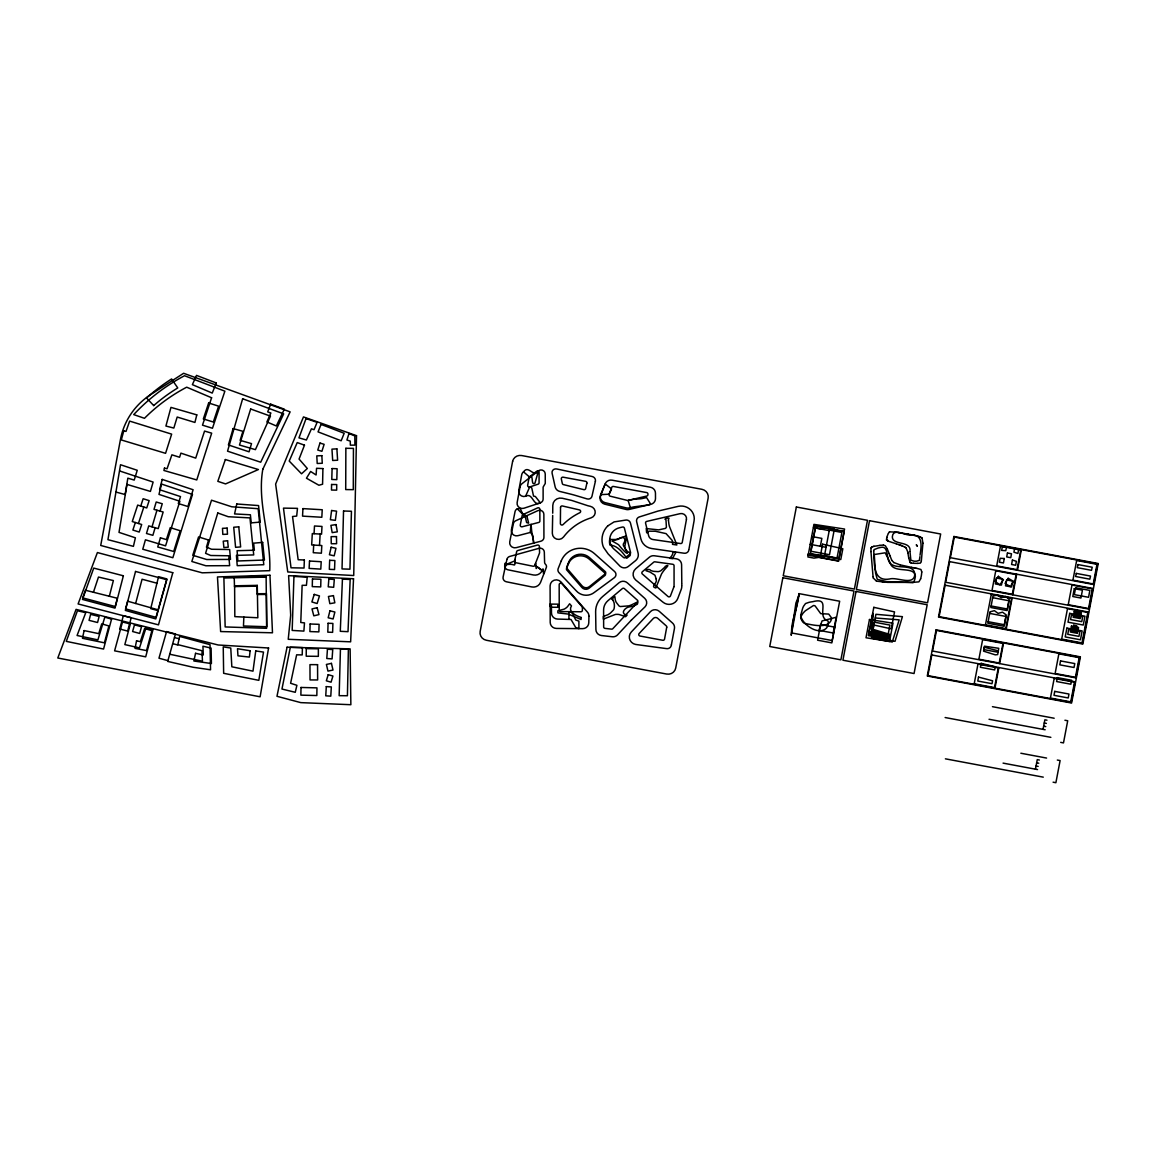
<?xml version="1.0" encoding="UTF-8"?>
<svg xmlns="http://www.w3.org/2000/svg" width="1156" height="1156" viewBox="0 0 1156 1156"><rect width="100%" height="100%" fill="white"/><g stroke="black" fill="none" stroke-linecap="round" stroke-linejoin="round"><path stroke-width="1.5" d="M568.925 619.168L568.925 611.668L570.327 611.77L572.466 613.258L575.76 620.05L578.896 621.119L578.896 628.633L575.76 627.564L571.006 619.471L557.683 619.081A6.199 5.997 7.8 0 1 551.484 613.027L551.398 604.877L550.386 606.712L550.155 604.357M921.78 571.96L920.956 569.503L916.737 568.319M552.712 513.192L552.799 505.403A7.76 7.5 7.8 0 1 562.278 498.25L570.789 500.216A6.922 1.748 13.3 0 1 571.96 500.519L587.739 505.692A8.872 2.24 13.3 0 0 589.242 506.068L590.413 506.342A6.199 5.997 7.8 0 1 590.962 517.902A55.416 53.595 7.8 0 0 563.521 537.005A6.199 5.997 7.8 0 1 552.322 533.306L552.684 515.446M530.286 532.454C531.572 514.015 530.705 532.425 532.8 535.531C534.722 554.721 533.754 533.176 530.286 532.454L517.845 535.705A5.173 5 7.8 0 1 511.385 529.881L515.041 511.66A4.133 4.003 7.8 0 1 517.31 508.828L520.171 508.524L523.552 515.648L526.804 515.706L528.668 523.177L526.616 522.584L524.838 514.723L523.003 514.55A1.546 1.503 7.8 0 0 522.151 515.619L520.258 525.026A1.546 1.503 7.8 0 0 522.194 526.775L538.739 522.44A1.546 1.503 7.8 0 0 539.866 521.009L539.838 509.247A1.546 1.503 7.8 0 0 537.612 507.889L523.003 514.55L517.31 508.828M921.78 571.945L921.505 574.691A39.073 37.787 7.8 0 1 920.783 578.26L920.638 578.824M243.858 617.073L243.468 625.974L266.819 626.74L266.444 593.664L257.412 593.736M314.056 533.696L314.49 525.98L321.989 526.442L321.556 534.159L312.308 533.595L311.672 544.938L321.816 545.56L321.382 553.204L313.276 552.698L313.695 545.068M319.504 545.415L320.14 534.072M920.017 555.198C921.39 546.672 923.485 533.913 910.552 534.968C905.423 535.734 896.073 528.827 892.894 534.39A19.753 19.103 7.8 0 0 892.331 536.976C892.533 545.704 911.448 540.401 909.989 551.325M919.93 556.628L919.352 560.385L916.578 561.18A37.729 36.501 7.8 0 1 914.107 561.195L910.87 560.183L910.018 551.874M922.936 543.233L922.055 537.974M922.936 543.204L921.332 560.949M514.882 561.556L515.012 559.461L514.666 560.747M514.854 561.917C514.911 568.116 514.969 562.654 505.75 564.851M921.332 560.92L920.927 562.567M688.933 549.331L694.077 520.807A12.933 12.499 7.8 0 0 678.24 506.357L658.01 511.068L639.658 516.833A4.133 4.003 7.8 0 0 636.638 521.616L640.901 538.942A12.933 12.499 7.8 0 0 651.666 548.522L684.164 553.233A4.133 4.003 7.8 0 0 688.803 550.01M798.998 593.62C798.059 607.088 791.325 619.443 791.513 632.924L832.161 640.54L839.661 601.236L798.998 593.62L791.195 635.265L795.906 603.042L798.68 595.961M809.142 555.342L808.304 554.172M820.341 546.253L821.844 538.393L811.685 536.485M824.011 558.131L829.329 530.098L841.9 532.454L837.031 558.001L824.459 555.646M994.955 688.167L998.885 667.532M999.637 663.602L1003.567 642.967M1006.197 629.211L1012.194 597.782M1012.757 594.834L1016.688 574.2M1017.439 570.269L1021.369 549.635M1035.444 769.188L1037.264 759.622L1039.374 760.027M1043.03 729.364L1044.865 719.812L1046.975 720.202M983.814 649.34L984.059 648.082M984.19 647.49L984.45 646.175L998.741 648.314L997.671 654.585L995.316 654.86L983.554 651.146L984.305 647.216L996.761 650.467A2.514 2.428 7.8 0 1 997.426 650.915L998.177 651.97M544.36 572.567C542.467 577.523 544.173 564.836 542.222 570.327A7.76 7.5 7.8 0 1 533.436 574.98L507.975 569.821A4.133 4.003 7.8 0 1 504.753 565.038C505.967 558.594 504.536 570.963 505.692 565.096M514.637 560.949L516.645 551.672A1.546 1.503 7.8 0 1 517.715 550.545L537.424 545.083A1.546 1.503 7.8 0 1 539.404 546.499L539.563 552.308A3.107 3.006 7.8 0 1 539.375 553.435L534.766 565.284A1.546 1.503 7.8 0 1 533.017 566.223L515.836 562.726A1.546 1.503 7.8 0 1 514.637 560.949L504.753 565.038M109.343 596.265L113.375 580.558L98.477 577.061L93.434 592.262M871.017 547.915L870.945 551.557M135.628 603.49L142.072 579.243L156.869 583.188M886.797 537.439L886.435 539.953L888.242 541.239M920.638 578.795L918.919 581.858L912.185 582.436M152.028 526.833L156.956 510.23M155.135 527.714L152.867 535.329L146.48 533.494L148.748 525.893L158.228 528.61L163.155 512.007L154.008 509.391L156.204 502.007L162.259 503.741L160.063 511.125M886.797 537.468L886.927 537.02A29.016 28.062 7.8 0 1 888.083 534.029L888.27 533.653M135.353 522.512L132.882 530.055L139.211 532.049L141.682 524.506L132.275 521.544L137.68 505.085L146.74 507.946L149.153 500.62L143.142 498.727L140.743 506.053M138.431 523.48L143.821 507.022M650.004 504.522L648.588 504.84A10.476 2.471 -14.6 0 1 646.898 505.172L634.239 506.819A10.259 2.413 -14.6 0 0 632.896 507.079L630.338 507.657A7.297 7.066 7.8 0 1 626.292 507.903L604.978 502.614A6.199 5.997 7.8 0 1 600.643 494.652L604.993 484.407M605.079 484.176L600.426 496.213A6.199 5.997 7.8 0 0 604.761 504.175L626.075 509.449A6.199 5.997 7.8 0 0 629.081 509.464L650.395 504.435M534.852 565.067L535.719 563.521L536.24 568.535L537.193 566.758L544.433 572.365M871.017 547.944L871.971 546.889M525.575 496.271L529.694 486.965L538.031 484.205A1.546 1.503 7.8 0 0 539.072 482.803L539.086 472.529A1.546 1.503 7.8 0 0 536.543 471.345L529.419 476.937L523.524 471.85A5.173 5 7.8 0 0 521.703 474.827L518.784 490.606A5.173 5 7.8 0 0 525.575 496.271C532.945 492.066 532.959 507.022 540.343 502.817A4.133 4.003 7.8 0 0 543.118 499.06L543.118 487.5A1.546 1.503 7.8 0 1 543.32 486.748L545.068 483.8A1.546 1.503 7.8 0 0 545.271 483.049L545.242 473.946A4.133 4.003 7.8 0 0 538.494 470.81C533.335 478.15 528.682 464.51 523.524 471.85M610.585 491.054L611.524 488.959L605.166 483.93A6.199 5.997 7.8 0 1 612.088 480.174L650.38 487.225A6.199 5.997 7.8 0 1 655.466 493.164L655.495 498.525A6.199 5.997 7.8 0 1 650.814 504.334L646.565 497.586L642.303 498.511A9.378 2.211 -14.6 0 1 640.005 498.843L634.702 499.19A9.378 2.211 -14.6 0 0 632.404 499.508L628.532 500.346M610.498 491.228L609.14 494.132A1.546 1.503 7.8 0 0 610.209 496.184L627.39 500.432A1.546 1.503 7.8 0 0 628.142 500.432L646.768 496.04A1.546 1.503 7.8 0 0 647.938 494.58L647.938 494.06A1.546 1.503 7.8 0 0 646.666 492.572L613.475 486.459A1.546 1.503 7.8 0 0 611.741 487.399L609.125 494.19L600.643 494.652M888.444 533.321L889.484 531.832M889.484 531.861L894.99 532.063M871.971 546.918L874.008 546.282M920.306 563.088L917.662 563.405M997.989 652.244L983.77 649.585M873.517 546.427L879.889 545.386M879.889 545.401L883.141 545.025M266.024 577.133L223.888 577.986L225.16 626.942L266.617 628.3L266.126 576.353L234.206 577.003L234.495 586.583L257.152 586.15L257.297 594.516L266.328 594.444M912.185 582.407L887.577 582.364L876.508 581.165M917.662 563.377L913.587 563.29M550.155 604.097L557.915 604.155L558.03 606.698L559.027 604.675L559.215 607.03M551.47 607.247L559.215 607.29M913.587 563.261L911.304 563.088M883.487 545.054L885.395 545.834L887.187 548.84M882.331 582.075L883.964 582.176M875.28 617.983L899.18 619.862L892.259 642.014L871.451 638.112L875.93 614.298L902.417 616.654L895.019 641.32L871.61 636.942M868.965 631.537L889.99 634.456L872.072 629.066M868.691 633.618L889.701 636.537L871.783 631.147M868.546 634.658L889.556 637.577L871.638 632.188M808.304 553.854L838.938 558.521L844.559 529.043L813.925 524.376L807.871 556.975L813.968 558.117L818.766 557.409L838.577 561.122L844.241 531.384L813.752 525.677M894.99 532.02L904.064 533.508M898.385 532.555L899.715 532.772M904.079 533.48L910.206 534.578M907.142 534L908.688 534.274M844.198 531.644L824.387 527.931L819.59 528.639L813.492 527.497M829.257 530.618L815.399 528.017L810.529 553.565L824.387 556.166M810.183 544.346L826.063 547.323M913.832 567.784L914.887 568.001M914.887 567.972L916.737 568.347M808.116 555.155L838.606 560.862M992.729 597.695L1009 600.744L1007.122 610.57L990.865 607.521L992.946 596.135L997.382 594.935L1001.082 597.652L1005.518 596.453L1009.202 599.184L1007.338 609.01L991.068 605.961M989.738 613.417L1005.995 616.466L1004.116 626.292L987.86 623.243L989.955 611.856L994.391 610.657L998.076 613.374L1002.527 612.174L1006.211 614.905L1004.333 624.731L988.077 621.682M992.455 706.677L1054.171 718.237M1064.922 720.246L1067.71 720.766L1063.491 742.903L1060.702 742.369M1044.258 723.006L1046.368 723.396M1043.651 726.185L1045.761 726.575M989.045 719.263L1045.154 729.768M945.131 717.529L1050.862 737.34M1020.849 753.235L1046.585 758.061M1057.321 760.056L1060.11 760.576L1055.89 782.713L1053.102 782.193M1036.657 762.816L1038.767 763.206M1036.051 765.995L1038.16 766.399M1003.076 763.119L1037.553 769.578M945.391 758.827L1043.276 777.15M910.206 534.549L918.023 536.268M913.832 567.798L911.52 567.336M911.52 567.365L900.249 564.894M913.124 535.112L914.483 535.387M169.759 654.238L202.459 661.203L201.997 650.712L177.793 644.615M174.556 637.664L179.194 638.69M910.003 562.192L910.307 562.611A1.691 1.691 -8.9 0 0 910.856 562.972L911.304 563.116M900.249 564.923L893.819 562.538M115.875 492.037L125.123 494.537L127.839 478.165L134.212 480.072L137.246 470.29L120.527 464.741L107.942 539.679L133.417 546.355L135.397 537.8L119.01 532.381L126.987 484.407L150.41 491.416L153.127 482.066L119.675 470.983M158.112 609.833L127.608 601.192L125.571 608.851L156.002 617.347L166.883 578.925L158.545 576.714L150.728 608.634L158.011 610.614M172.836 643.661L177.749 645.005L179.671 636.421L210.045 644.672L210.551 669.786L193.023 667.243L167.707 661.42L175.423 634.008L166.58 631.566L158.964 658.197L167.822 660.64M918.023 536.24L920.508 537.092M887.851 541.066L896.247 543.782M896.247 543.754L902.403 545.964M918.977 536.514L919.8 536.789M899.036 544.678L899.932 544.996M900.799 545.314L901.622 545.618M876.508 581.179L873.358 578.087M902.403 545.935L904.382 546.846M920.508 537.063L922.04 538.002M904.382 546.817L905.365 547.395M534.766 565.284L542.222 570.327M905.365 547.366L906.102 547.944M893.819 562.567L891.796 560.371M906.102 547.915L907.749 551.918M612.839 599.95L613.981 602.493A16.776 16.227 7.8 0 1 614.385 606.625L614.154 608.374A6.199 5.997 7.8 0 1 613.475 609.978L610.484 613.012A26.27 25.418 7.8 0 1 607.839 614.761L603.331 616.423L603.345 619.139L615.368 614.443A13.337 12.904 7.8 0 1 619.024 614.486L625.598 616.697L627.116 615.093C619.327 613.908 625.367 606.727 630.251 606.77A34.362 33.235 7.8 0 1 633.864 605.917L637.245 604.256A1.546 1.503 7.8 0 0 637.129 602.146L631.508 604.877A37.772 36.544 7.8 0 1 628.821 605.86L620.266 606.553A5.664 5.477 7.8 0 1 618.937 605.845L616.162 602.204A15.895 15.375 7.8 0 1 615.238 599.675L614.891 596.583L611.668 599.285A2.37 2.283 7.8 0 1 612.839 599.95M910.003 562.221L908.746 557.842M891.796 560.385L890.019 555.863M887.201 548.811L889.21 553.724M889.21 553.695L890.019 555.877M890.163 562.929C893.212 574.229 914.569 565.371 915.379 576.223A31.544 30.518 7.8 0 1 914.728 579.633L913.832 582.046A1.575 1.517 7.8 0 1 913.197 582.537L886.811 581.613L877.274 579.358L875.569 573.159L874.254 554.533L885.178 552.799L889.788 561.903M628.142 500.432L630.338 507.657M873.358 578.101L873.055 576.642M908.732 557.886L907.908 552.958M907.749 551.889L907.908 552.987M873.055 576.656L870.945 551.528M681.794 583.216L681.606 564.778A6.199 5.997 7.8 0 0 676.217 558.782L654.368 555.776A6.199 5.997 7.8 0 0 649.455 557.163L635.728 568.723A7.76 7.5 7.8 0 0 635.655 579.951L662.793 602.03A9.306 9.002 7.8 0 0 677.748 598.548L681.187 589.502A10.346 9.999 7.8 0 0 681.809 586.063M681.809 583.939L681.809 585.398M306.268 648.632L306.224 656.203L318.348 656.348L318.377 648.791L306.268 648.632M345.861 448.297L345.716 489.58L353.288 489.667L353.447 448.384L345.861 448.297M560.53 507.412L560.371 523.538A1.546 1.503 7.8 0 0 563.03 524.607A63.161 61.095 7.8 0 1 579.821 512.715A1.546 1.503 7.8 0 0 579.459 509.912L562.423 505.981A1.546 1.503 7.8 0 0 560.53 507.412M331.57 484.48L331.497 490.043L336.671 490.144L336.728 484.581L331.57 484.48M800.66 615.469C802.192 624.63 818.434 635.858 826.381 628.199A12.022 11.632 7.8 0 0 827.566 626.22L828.361 622.304A3.352 3.237 7.8 0 0 827.754 620.815C815.457 616.451 832.233 596.568 812.682 601.698A45.59 44.087 7.8 0 0 809.142 602.305L805.53 603.533L803.55 606.235A74.432 71.99 7.8 0 0 802.77 607.926L800.66 615.469M301.008 687.459L300.878 695.146L316.831 695.536L316.961 687.863L301.008 687.459M612.246 541.066L617.477 544.057A10.852 10.491 7.8 0 1 618.749 544.924C623.705 551.426 632.635 559.518 623.503 545.863A4.48 4.335 7.8 0 1 623.33 544.043C627.13 538.768 623.387 535.112 618.185 539.288A7.702 7.442 7.8 0 1 617.174 539.534L609.703 539.462A12.933 12.499 7.8 0 0 609.949 545.068C617.405 545.444 622.853 552.568 626.725 558.305L629.789 555.834A1.546 1.503 7.8 0 0 630.295 554.331L629.847 552.611C620.194 549.49 628.011 541.644 625.656 536.066L612.246 541.066M348.389 649.08L347.421 695.739L339.156 695.666L340.456 648.805L348.389 649.08M356.51 435.668L353.722 575.529L287.757 571.974L275.634 484.061L303.479 416.926L356.51 435.668M322.914 468.585L322.582 484.22L318.897 485.245L306.456 478.208L310.617 471.46L316.094 474.986L316.571 468.281L322.914 468.585M873.69 550.979C874.615 562.51 872.173 582.017 889.571 578.997C896.42 576.801 912.127 585.312 914.569 576.121A26.776 25.909 7.8 0 0 914.656 573.087C912.676 563.189 896.218 569.951 890.019 563.174C885.915 558.912 889.08 544.996 880.366 547.496A56.297 54.448 7.8 0 0 878.083 548.031L874.268 549.534A1.59 1.561 30.4 0 0 873.864 550.126L873.69 550.979M581.107 617.477L581.063 619.515L568.261 614.082L557.871 612.868L557.871 610.787L564.142 609.154A12.745 12.34 7.8 0 0 567.553 606.625L569.619 603.779L571.469 605.903C567.48 612.001 576.613 615.96 581.107 617.477M582.451 607.738L582.378 610.325A1.546 1.503 7.8 0 1 580.832 611.77L560.776 611.596A1.546 1.503 7.8 0 1 559.229 610.079L559.172 584.661A1.546 1.503 7.8 0 1 561.888 583.708L582.075 606.727A1.546 1.503 7.8 0 1 582.451 607.738M588.939 616.191L588.78 622.853A6.199 5.997 7.8 0 1 582.581 628.662L556.397 628.43A6.199 5.997 7.8 0 1 550.198 622.39L550.111 585.817A6.199 5.997 7.8 0 1 561.021 581.988L587.45 612.131A6.199 5.997 7.8 0 1 588.939 616.191M312.452 578.968L312.264 586.627L320.718 586.901L320.906 579.243L312.452 578.968M343.534 510.995L342.031 568.925L349.95 569.186L351.438 511.255L343.534 510.995M668.414 520.157L668.919 524.174A42.165 40.778 7.8 0 0 669.425 526.385L676.881 544.996L672.517 544.36L672.619 541.528A23.987 23.207 7.8 0 0 672.041 540.271L666.073 533.624L655.438 531.269A63.479 61.398 7.8 0 0 650.958 531.225C646.522 530.069 646.768 537.193 646.276 528.35A2.037 1.98 7.8 0 0 646.666 528.61L658.674 529.881L665.423 528.393A3.916 3.8 7.8 0 0 666.405 527.208L665.972 519.911A1.72 1.662 7.8 0 0 665.567 519.521C662.619 518.928 670.827 516.992 668.732 518.813A3.627 3.511 7.8 0 0 668.486 519.579L668.414 520.157M302.41 647.606L302.207 654.917L296.644 654.816L290.604 683.268L296.904 685.32L295.257 692.3L281.963 689.048L290.315 647.302L302.41 647.606M310.126 623.994L309.895 631.566L318.868 631.884L319.085 624.327L310.126 623.994M332.09 468.556L331.786 479.48L336.815 479.653L337.119 468.729L332.09 468.556M328.073 623.272L327.798 632.173L332.625 632.346L332.899 623.445L328.073 623.272M293.942 576.439L292.179 630.425L303.884 631.104L304.49 622.896L300.777 622.492L302.135 585.312L306.427 585.312L307.207 577.147L293.942 576.439M656.218 579.026C657.677 583.693 649.874 586.41 655.828 587.999L661.521 573.954A38.683 37.411 7.8 0 1 663.717 570.761C664.975 568.766 671.419 563.16 665.191 566.382A3.829 3.714 7.8 0 1 664.787 567.235L660.929 570.674A7.89 7.63 7.8 0 1 658.14 571.642L653.617 571.339A20.562 19.883 7.8 0 1 650.958 570.558C649.195 567.928 643.141 570.587 647.461 571.237A22.701 21.964 7.8 0 1 650.12 572.119L654.946 575.226L656.218 579.026M329.662 560.299L329.33 569.33L334.546 569.561L334.879 560.53L329.662 560.299M800.646 616.972L800.848 618.287A17.297 16.733 7.8 0 0 801.166 619.226L802.611 621.769A7.196 6.965 7.8 0 0 804.562 623.402C812.524 624.818 828.231 629.254 831.467 619.385A8.352 8.078 7.8 0 0 831.236 617.492L828.707 614.082L820.717 613.648L815.139 605.946A2.717 2.615 7.8 0 0 813.419 605.556L805.356 610.773A51.008 49.347 7.8 0 0 802.958 613.272L800.646 616.972M304.36 559.995L304.042 568.03L291.023 567.798L283.48 508.12L297.468 508.351L296.687 516.067L292.54 516.515L298.161 559.735L304.36 559.995M342.436 579.113L340.283 631.306L348.014 631.667L350.167 579.474L342.436 579.113M353.534 578.751L350.629 641.826L288.234 639.297L290.691 615.064L288.61 575.659L353.534 578.751M302.944 508.611L302.54 516.125L321.83 517.267L322.235 509.753L302.944 508.611M309.519 561.021L309.114 568.405L320.79 569.113L321.209 561.729L309.519 561.021M872.664 615.541L871.508 633.228L889.426 638.618L868.402 635.699L872.664 615.541M872.939 613.46L871.927 630.107L889.845 635.497L868.821 632.578L872.939 613.46M326.295 686.606L325.761 695.825L330.789 696.143L331.324 686.924L326.295 686.606M327.451 649.181L326.787 658.501L332.075 658.906L332.74 649.585L327.451 649.181M328.853 579.026L328.232 586.843L333.679 587.291L334.301 579.474L328.853 579.026M250.144 650.756L249.393 657.07L237.963 655.828L237.5 648.718L250.144 650.756M331.599 510.504L330.37 519.694L335.356 520.359L336.584 511.169L331.599 510.504M255.736 650.944L252.991 671.159L231.836 666.781L230.766 648.039L223.238 646.854L223.643 673.298L258.828 680.335L263.51 652.085L255.736 650.944M262.817 469.235C256.863 503.005 271.169 536.63 269.753 570.659L202.213 572.827L100.717 545.459L120.47 439.425A71.744 69.389 7.8 0 1 150.844 394.499L183.616 373.287L290.127 411.868L262.817 469.235M268.582 647.996L260.114 696.793L57.8 658.01L76.065 609.385L218.166 644.99L268.582 647.996M666.723 627.231L664.556 639.08A1.546 1.503 7.8 0 1 662.749 640.28L640.005 636.031A1.546 1.503 7.8 0 1 639.124 633.546L653.313 618.474A3.107 3.006 7.8 0 1 657.692 618.301L666.232 625.858A1.546 1.503 7.8 0 1 666.723 627.231M686.447 519.434L682.257 542.323A1.546 1.503 7.8 0 1 680.523 543.537L652.952 539.534A5.173 5 7.8 0 1 648.646 535.705L645.583 523.206A1.546 1.503 7.8 0 1 646.71 521.414L680.104 513.654A5.173 5 7.8 0 1 686.447 519.434M671.39 644.831L671.275 645.409A4.133 4.003 7.8 0 1 666.463 648.603L635.655 644.456A7.76 7.5 7.8 0 1 631.306 632L650.467 611.64A6.199 5.997 7.8 0 1 659.223 611.293L672.489 623.012A6.199 5.997 7.8 0 1 674.439 628.532L671.39 644.831M1004.275 558.521L1003.451 562.972L999.391 562.206L1000.142 558.276L1004.275 558.521M1012.41 560.039L1011.587 564.489L1015.647 565.255L1016.399 561.325L1012.41 560.039M520.07 486.777L517.137 502.571A5.173 5 7.8 0 0 523.928 508.235L540.343 502.817L535.358 496.502L533.537 496.097L531.746 487.846L529.838 486.907A1.546 1.503 7.8 0 1 527.656 485.26L529.058 477.674A1.546 1.503 7.8 0 1 529.607 476.778C533.985 473.917 530.546 486.185 534.91 483.295L538.494 470.81L521.876 483.8A5.173 5 7.8 0 0 520.07 486.777M869.471 619.5L866.017 637.765L889.528 641.493L892.981 623.214L869.471 619.5M512.599 461.475L480.159 631.465A7.76 7.5 7.8 0 0 486.373 640.265L666.665 674.049A7.76 7.5 7.8 0 0 675.696 668.11L708.137 498.106A7.76 7.5 7.8 0 0 701.923 489.306L521.631 455.536A7.76 7.5 7.8 0 0 512.599 461.475M782.858 577.74L769.752 646.507L840.889 659.83L854.009 591.048L782.858 577.74M796.354 506.993L783.233 575.775L854.385 589.083L867.491 520.301L796.354 506.993M815.717 525.677L810.847 551.224L829.488 554.721L834.357 529.173L815.717 525.677M822.61 544.187L820.543 554.996L840.773 559.547L842.84 548.739L822.61 544.187M820.615 624.486L817.61 640.207L831.843 642.88L834.834 627.159L820.615 624.486M836.193 617.275L833.187 632.997L818.968 630.338L822.032 620.931L836.193 617.275M856.032 591.439L842.926 660.221L914.064 673.529L927.184 604.761L856.032 591.439M869.529 520.691L856.408 589.473L927.56 602.796L940.666 534.014L869.529 520.691M886.927 539.375L887.75 540.546L886.927 539.375M874.312 622.159L871.913 634.731L887.519 637.65L889.918 625.078L874.312 622.159M916.39 544.895L917.228 546.066L916.39 544.895M936.085 629.832L927.271 676.014L1071.583 703.036L1080.398 656.854L936.085 629.832M953.888 536.485L938.513 617.058L1082.84 644.08L1098.2 563.507L953.888 536.485M931.808 654.975L927.878 675.61L1071.178 702.443L1075.109 681.809L931.808 654.975M936.49 630.41L932.56 651.045L1075.86 677.878L1079.791 657.244L936.49 630.41M945.117 585.211L939.12 616.654L1082.421 643.487L1088.417 612.044L945.117 585.211M949.611 561.628L945.68 582.263L1088.981 609.096L1092.911 588.462L949.611 561.628M954.292 537.063L950.362 557.698L1093.663 584.531L1097.593 563.897L954.292 537.063M977.962 664.122L974.205 683.774L994.536 687.589L998.278 667.937L977.962 664.122M982.643 639.571L978.901 659.209L999.218 663.024L1002.975 643.372L982.643 639.571M991.27 594.372L985.461 624.832L1005.778 628.633L1011.587 598.172L991.27 594.372M995.764 570.789L992.007 590.441L1012.338 594.242L1016.095 574.59L995.764 570.789M1000.446 546.224L996.703 565.876L1017.02 569.677L1020.777 550.025L1000.446 546.224M996.486 578.043L995.359 583.939L1001.457 585.081L1002.584 579.185L996.486 578.043M1002.397 546.485L1001.645 550.415L1005.778 550.661L1006.457 547.25L1002.397 546.485M978.511 677.098L977.774 681.029L991.993 683.687L992.599 680.797L978.511 677.098M981.141 663.342L980.389 667.272L994.622 669.931L995.258 666.781L981.141 663.342M1007.44 553.001L1006.688 556.932L1010.749 557.698L1011.5 553.767L1007.44 553.001M1006.645 579.951L1005.518 585.846L1011.616 586.988L1012.743 581.092L1006.645 579.951M1018.653 549.534L1017.901 553.464L1013.913 552.178L1014.592 548.768L1018.653 549.534M1054.185 678.399L1050.428 698.051L1070.759 701.865L1074.502 682.213L1054.185 678.399M1058.867 653.834L1055.125 673.486L1075.441 677.3L1079.198 657.648L1058.867 653.834M1067.494 608.634L1061.685 639.095L1082.002 642.909L1087.81 612.449L1067.494 608.634M1071.988 585.052L1068.231 604.704L1088.562 608.518L1092.304 588.866L1071.988 585.052M1076.669 560.487L1072.927 580.139L1093.244 583.953L1097.001 564.301L1076.669 560.487M1054.734 691.375L1053.997 695.305L1068.216 697.964L1068.968 694.034L1054.734 691.375M1057.364 677.618L1056.613 681.549L1070.846 684.207L1071.598 680.277L1057.364 677.618M1060.543 660.914L1059.806 664.845L1074.025 667.503L1074.777 663.573L1060.543 660.914M1066.901 628.084L1065.211 636.927L1080.455 639.774L1082.146 630.93L1066.901 628.084M1069.705 613.345L1068.014 622.188L1083.259 625.035L1084.949 616.191L1069.705 613.345M1074.3 588.664L1072.797 596.525L1080.932 598.042L1082.435 590.181L1074.3 588.664M1075.629 587.754L1074.314 594.632L1088.547 597.291L1089.862 590.413L1075.629 587.754M1068.693 629.384L1067.754 634.297L1078.938 636.392L1079.877 631.479L1068.693 629.384M1071.511 614.645L1070.572 619.558L1081.756 621.653L1082.681 616.74L1071.511 614.645M1071.439 626.09L1070.312 631.985L1077.435 633.329L1078.562 627.433L1071.439 626.09M1074.256 611.351L1073.129 617.246L1080.239 618.59L1081.366 612.694L1074.256 611.351M1072.306 627.014L1071.554 630.945L1076.641 631.884L1077.392 627.954L1072.306 627.014M1075.123 612.275L1074.372 616.206L1079.444 617.145L1080.195 613.215L1075.123 612.275M1073.693 625.237L1073.129 628.185L1076.178 628.748L1076.742 625.801L1073.693 625.237M1076.511 610.498L1075.947 613.446L1078.996 614.009L1079.56 611.062L1076.511 610.498M873.806 607.334L870.54 624.283L891.262 628.85L894.527 611.9L873.806 607.334M136.538 640.8L135.05 648.371L146.537 650.582L151.884 630.714L144.644 628.445L140.353 641.667L136.538 640.8M513.394 523.61L509.738 541.832A5.173 5 7.8 0 0 516.197 547.669L540.907 541.196A4.133 4.003 7.8 0 0 543.927 537.367L543.869 514.275A4.133 4.003 7.8 0 0 537.945 510.62L515.663 520.792A4.133 4.003 7.8 0 0 513.394 523.61M287.064 647.201L276.978 696.288L300.82 702.631L350.86 704.712L350.124 648.877L287.064 647.201M84.113 630.569L82.481 638.285L104.416 642.823L108.91 625.96L101.728 623.85L98.751 633.647L84.113 630.569M506.92 559.417L503.106 577.003A4.133 4.003 7.8 0 0 506.342 581.771L531.803 586.945A7.76 7.5 7.8 0 0 540.589 582.292L546.297 567.582A3.107 3.006 7.8 0 0 545.748 564.562L545.329 564.099A3.107 3.006 7.8 0 1 544.592 562.221L544.317 552.106A4.133 4.003 7.8 0 0 539.014 548.32L509.796 556.426A4.133 4.003 7.8 0 0 506.92 559.417M195.552 653.313L193.876 661.001L211.418 663.544L211.1 648.082L202.921 646.218L203.311 654.961L195.552 653.313M236.763 503.987L234.567 513.929L250.404 514.781L251.228 522.873L260.245 522.093L258.583 505.577L236.763 503.987M1077.984 564.562L1077.291 567.654L1091.524 570.327L1092.218 567.235L1077.984 564.562M1076.294 573.405L1075.615 576.497L1089.833 579.17L1090.527 576.078L1076.294 573.405M586.887 483.136L585.673 488.526A1.546 1.503 7.8 0 1 583.78 489.638L563.449 484.61A1.546 1.503 7.8 0 1 562.307 483.454L561.325 478.945A1.546 1.503 7.8 0 1 563.116 477.182L585.644 481.33A1.546 1.503 7.8 0 1 586.887 483.136M595.383 481.301L591.973 496.256A4.335 3.93 36.8 0 1 586.988 498.872L575.76 495.519A25.851 6.517 14.3 0 0 570.977 494.204L559.706 491.416A6.199 5.997 7.8 0 1 555.126 486.792L553.926 481.315A25.851 2.182 78.9 0 0 553.334 478.642L552.12 473.339A4.234 3.815 27.2 0 1 556.787 468.975L592.074 476.489A4.133 4.003 7.8 0 1 595.383 481.301M164.455 468.108L163.921 470.478L196.766 479.942L211.678 433.168L204.554 431.072L195.711 458.123L180.914 453.138L179.599 457.256L171.897 454.828L167.056 468.758L164.455 468.108M331.151 547.221L329.417 554.75L334.2 555.834L335.948 548.291L331.151 547.221M196.795 414.874L194.916 422.446L177.186 417.041L173.834 428.067L165.915 426.044L170.958 407.389L196.795 414.874M162.201 479.408L159.615 489.725L180.524 496.589L178.299 503.539L187.922 506.516L193.11 489.739L162.201 479.408M161.565 484.075L158.979 494.392L179.888 501.27L165.554 545.849L145.425 539.809L142.766 549.23L172.851 557.727L192.474 494.421L161.565 484.075M329.951 610.802L328.174 617.766L333.101 618.98L334.879 612.03L329.951 610.802M90.63 614.342L89.055 620.353L97.566 622.506L99.127 616.495L90.63 614.342M117.348 598.273L115.195 606.539L82.683 597.869L85.414 590.239L117.348 598.273M123.374 575.789L114.993 608.099L82.466 599.429L93.723 568.102L123.374 575.789M135.541 571.454L125.354 610.411L155.785 618.908L166.782 579.705L135.541 571.454M111.568 619.081L103.563 649.051L66.282 641.363L77.438 610.744L85.746 612.694L77.076 635.497L97.899 639.889L104.82 617.16L111.568 619.081M131.192 617.709L127.637 631.075L119.718 628.994L123.331 615.772L131.192 617.709M130.339 623.951L124.834 644.6L139.5 647.895L146.075 627.679L153.04 629.514L145.685 656.825L114.603 650.842L122.478 622.015L130.339 623.951M123.779 430.87L121.308 439.959L165.568 453.325L171.652 434.136L129.645 421.102L126.018 431.405L123.779 430.87M172.793 572.711L158.488 624.861L78.102 603.952L97.407 552.554L172.793 572.711M134.486 624.832L132.593 631.523L139.645 633.445L141.538 626.769L134.486 624.832M233.107 428.573L228.397 444.944L249.06 451.823L251.517 443.644L240.13 440.349L242.933 431.304L233.107 428.573M242.644 398.762L227.544 451.172L260.692 462.227L283.682 413.862L242.644 398.762M160.424 537.815L157.736 546.976L173.703 551.484L180.148 530.72L170.25 527.656L166.406 539.606L160.424 537.815M208.571 540.025L206.447 547.091L211.577 549.259L229.668 549.534L230.492 559.417L206.751 559.533L192.763 555.27L198.572 536.933L208.571 540.025M217.776 512.989L205.58 553.319L210.724 555.487L228.816 555.776L229.639 565.66L205.898 565.775L191.838 561.484L211.519 500.201L231.706 506.776L258.164 508.698L263.785 564.72L237.226 565.66L236.431 555.371L253.713 554.923L249.971 517.902L228.252 516.718L217.776 512.989M328.203 674.67L326.339 680.797L331.064 682.185L332.928 676.043L328.203 674.67M250.664 408.993L239.48 445.031L255.418 449.641L270.461 416.146L250.664 408.993M314.23 594.386L311.889 601.958L317.134 603.533L319.475 595.947L314.23 594.386M319.995 443.051L317.77 450.045L321.903 451.302L324.128 444.323L319.995 443.051M348.996 433.529L346.916 440.002L350.268 441.115L350.355 445.176L354.906 445.132L354.82 435.928L348.996 433.529M208.644 402.982L203.34 418.949L213.325 422.012L218.629 406.161L208.644 402.982M211.606 397.765L202.488 425.177L212.473 428.24L224.871 391.176L184.526 375.729A195.205 188.818 7.8 0 0 133.72 414.614L144.471 418.299A176.189 170.423 7.8 0 1 186.694 387.188L211.606 397.765M225.348 459.539L217.819 481.344L225.565 483.916L258.409 469.538L225.348 459.539M306.051 418.573L298.971 437.864L306.383 440.002L311.441 428.804L314.027 429.7L317.091 422.345L306.051 418.573M673.962 586.684L670.466 595.904A1.546 1.503 7.8 0 1 667.98 596.482L642.346 573.983A1.546 1.503 7.8 0 1 642.36 571.743L653.718 562.192A1.546 1.503 7.8 0 1 654.946 561.83L672.72 564.273A1.546 1.503 7.8 0 1 674.064 565.775L674.064 586.179A1.546 1.503 7.8 0 1 673.962 586.684M270.677 404.152L267.701 411.883L270.88 413.024L266.892 421.926L276.342 425.972L284.333 409.181L270.677 404.152M304.476 445.161L299.072 459.062L307.323 468.512L301.528 473.801L289.217 461.056L297.236 442.575L304.476 445.161M673.182 557.553L672.994 558.016A19.782 19.132 7.8 0 1 672.705 558.695L669.671 558.276L671.578 556.079A9.06 8.757 7.8 0 0 673.038 552.019L675.884 552.438L674.28 555.212A19.739 19.103 7.8 0 0 673.283 557.235L673.182 557.553M216.288 382.968L212.242 393.083L192.387 384.645L196.506 375.397L216.288 382.968M561.252 560.906L558.204 568.506A4.133 4.003 7.8 0 0 558.897 572.538L576.179 590.73A12.933 12.499 7.8 0 0 594.372 592.392L614.501 577.581A4.133 4.003 7.8 0 0 614.631 571.555L594.444 553.608A20.678 19.999 7.8 0 0 561.252 560.906M568.694 562.105L566.758 566.96A1.546 1.503 7.8 0 0 567.018 568.477L582.104 585.933A5.173 5 7.8 0 0 589.387 586.612L605.209 573.867A1.546 1.503 7.8 0 0 605.253 571.613L589.444 557.553A12.933 12.499 7.8 0 0 568.694 562.105M568.492 563.666L566.541 568.521A1.546 1.503 7.8 0 0 566.801 570.038L581.902 587.494A5.173 5 7.8 0 0 589.17 588.173L604.993 575.428A1.546 1.503 7.8 0 0 605.036 573.174L589.228 559.114A12.933 12.499 7.8 0 0 568.492 563.666M321.05 424.397L318.045 431.882L341.165 440.768L344.185 433.283L321.05 424.397M1008.177 578.303L1005.026 583.448L1010.373 586.54L1013.523 581.396L1008.177 578.303M998.379 576.324L994.781 581.193L999.839 584.719L1003.437 579.85L998.379 576.324M637.505 602.305L612.853 628.647A1.546 1.503 7.8 0 1 611.538 629.139L605.036 628.387A1.546 1.503 7.8 0 1 603.649 626.884L603.591 610.065A12.933 12.499 7.8 0 1 607.984 600.658L622.333 588.592A1.546 1.503 7.8 0 1 624.399 588.635L637.404 600.195A1.546 1.503 7.8 0 1 637.505 602.305M631.451 620.021L617.564 634.861A6.199 5.997 7.8 0 1 612.275 636.768L601.438 635.525A6.199 5.997 7.8 0 1 595.904 629.529L595.629 611.582A20.678 19.999 7.8 0 1 602.666 596.525L619.081 582.711A6.199 5.997 7.8 0 1 627.347 582.855L644.672 598.273A6.199 5.997 7.8 0 1 645.12 606.741L631.451 620.021M607.796 525.879L607.377 526.298A20.75 20.071 7.8 0 0 602.464 543.985L602.84 545.473A17.094 16.516 9.9 0 0 603.692 547.583L608.143 553.912L620.136 566.31A6.199 5.997 7.8 0 0 628.257 566.512L635.554 560.646A7.76 7.5 7.8 0 0 638.098 553.117L630.482 523.104A4.133 4.003 7.8 0 0 625.468 520.128L614.096 521.905L607.796 525.879M630.049 553.883L625.555 557.51A1.546 1.503 7.8 0 1 623.518 557.452L614.038 549.129A12.933 12.499 7.8 0 1 619.544 527.728L622.52 527.035A1.546 1.503 7.8 0 1 624.399 528.148L630.555 552.38A1.546 1.503 7.8 0 1 630.049 553.883M317.149 607.709L312.004 608.937L313.811 615.83L318.955 614.602L317.149 607.709M331.44 663.371L326.397 664.44L327.957 671.101L333 670.047L331.44 663.371M333.419 595.615L328.434 596.496L329.85 603.678L334.835 602.796L333.419 595.615M336.035 524.578L330.905 525.373L332.177 532.627L337.306 531.832L336.035 524.578M227.602 540.777L223.238 541.153L223.888 547.554L228.252 547.178L227.602 540.777M262.658 542.395L253.641 543.161L254.363 550.242L237.081 550.69L237.876 560.978L264.435 560.039L262.658 542.395M238.786 526.847L233.714 527.237L235.578 547.323L240.636 546.933L238.786 526.847M336.887 448.875L331.96 449.135L332.682 460.478L337.61 460.233L336.887 448.875M321.845 455.652L316.787 455.869L317.206 463.484L322.264 463.267L321.845 455.652M227.14 528.119L222.487 528.321L222.819 534.404L227.486 534.202L227.14 528.119M269.955 575.24L217.472 576.945L220.637 631.566L272.484 632.794L269.955 575.24M257.268 585.37L234.61 585.803L234.827 616.625L257.831 617.766L257.268 585.37M336.468 536.586L331.122 536.644L331.266 543.739L336.598 543.696L336.468 536.586M317.553 664.657L309.967 664.628L310.039 679.93L317.64 679.959L317.553 664.657M153.69 405.583L146.552 397.953A195.205 188.818 7.8 0 1 171.594 378.951L177.749 387.939A176.189 170.423 7.8 0 0 153.69 405.583"/></g></svg>
